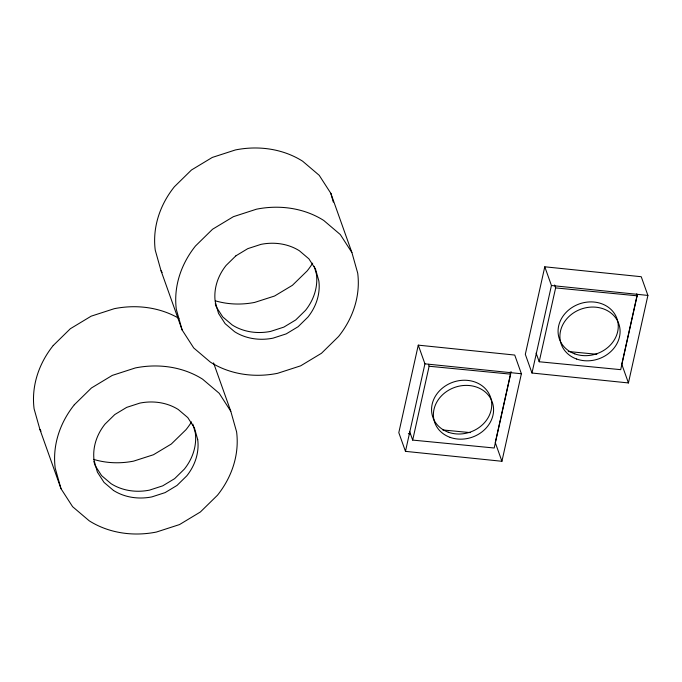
<?xml version="1.0" encoding="UTF-8"?>
<svg xmlns="http://www.w3.org/2000/svg" width="682" height="682" viewBox="0 0 682 682"><rect width="100%" height="100%" fill="white"/><g stroke="black" fill="none" stroke-linecap="round" stroke-linejoin="round"><path stroke-width="1.02" d="M418.271 345.143L398.808 432.661L405.466 451.356L501.926 461.279L521.389 373.762L514.731 355.058L418.271 345.143L424.929 363.838L405.466 451.356M509.931 372.21L510.622 374.145L494.194 448.006L412.687 440.095L429.114 366.243L428.424 364.307M511.065 371.537L495.268 442.584L501.926 461.279M544.782 266.798L525.319 354.325L531.977 373.02L628.437 382.943L647.9 295.417L641.242 276.722L544.782 266.798L551.44 285.502L531.977 373.02M636.442 293.874L637.133 295.809L620.705 369.661L539.198 361.758L555.625 287.906L554.594 284.999M637.346 294.232L621.779 364.248L628.437 382.943M53.23 345.518L70.348 328.724L91.175 316.167L114.286 308.682A89.956 77.748 -19.6 0 1 178.931 318.375M74.329 404.758L91.439 387.973L112.266 375.407L135.386 367.93A89.956 77.748 -19.6 0 1 202.597 379.175L219.195 393.284L230.789 411.272L236.603 431.894A98.191 84.866 -19.6 0 1 217.473 495.226L200.355 512.003L179.528 524.569L156.408 532.045A89.956 77.748 -19.6 0 1 89.206 520.801L72.607 506.692L61.005 488.704L39.914 429.464L34.1 408.842A98.191 84.866 -19.6 0 1 53.222 345.51M555.625 287.906L637.133 295.809M568.251 351.511L596.827 354.282M429.114 366.243L510.622 374.145M442.797 429.95L470.316 432.618M551.44 285.502L647.9 295.417M424.929 363.838L521.389 373.762M408.348 433.641L410.47 433.863M113.493 490.46L104.014 482.387L97.39 472.114L94.065 460.333A56.112 48.499 -19.6 0 1 104.994 424.144L114.781 414.554L126.681 407.376L139.887 403.096A51.406 44.432 -19.6 0 1 178.292 409.524L187.78 417.589L194.404 427.861L197.729 439.651M330.813 193.296L319.21 175.308L302.62 161.191A89.956 77.748 -19.6 0 0 235.409 149.946L212.29 157.431L191.463 169.997L174.353 186.783A98.191 84.866 -19.6 0 0 155.232 250.106L161.029 270.728L182.128 329.977L193.722 347.956L210.32 362.074A89.956 77.748 -19.6 0 0 277.531 373.327L300.651 365.833L321.478 353.276L338.587 336.482A98.191 84.866 -19.6 0 0 357.709 273.167L351.903 252.536L330.813 193.296L333.302 202.128M351.903 252.536L340.309 234.557L323.72 220.439A89.956 77.748 -19.6 0 0 256.5 209.186L233.389 216.68L212.562 229.237L195.444 246.032A98.191 84.866 -19.6 0 0 176.323 309.355L182.128 329.977M216.654 307.488L222.733 316.908L232.212 324.973A51.406 44.432 -19.6 0 0 270.618 331.401L283.831 327.121L295.732 319.943L305.51 310.353A56.112 48.499 -19.6 0 0 316.439 274.164M161.029 270.728L162.137 272.442M94.986 465.363L101.609 475.635L111.089 483.7A51.406 44.432 -19.6 0 0 149.503 490.128L162.708 485.848L174.609 478.67L184.387 469.08A56.112 48.499 -19.6 0 0 195.316 432.9L192.835 424.059M39.914 429.464L41.014 431.177M536.103 353.054L539.198 361.758M409.592 431.399L412.687 440.095M213.56 362.884L230.789 411.272M314.232 266.304L316.439 274.164M215.273 303.686L216.1 306.627M93.877 461.433L94.704 464.374M61.005 488.704L55.199 468.082A98.191 84.866 -19.6 0 1 74.321 404.758M113.502 490.452A51.406 44.432 -19.6 0 0 151.907 496.888L165.112 492.609L177.013 485.431L186.8 475.831A56.112 48.499 -19.6 0 0 197.72 439.651M93.528 459.353A77.109 66.648 -19.6 0 0 133.595 461.134L153.424 454.758L171.301 444.033L186.007 429.686A84.159 72.744 -19.6 0 0 191.582 421.877M215.631 300.907A77.109 66.648 -19.6 0 0 254.718 302.399L274.539 296.031L292.416 285.306L307.13 270.95A84.159 72.744 -19.6 0 0 312.697 263.15M235.904 255.818L226.117 265.409A56.112 48.499 -19.6 0 0 215.197 301.597L218.513 313.379L225.137 323.66L234.617 331.725A51.406 44.432 -19.6 0 0 273.03 338.153L286.235 333.873L298.136 326.695L307.914 317.104A56.112 48.499 -19.6 0 0 318.844 280.916L315.527 269.134L308.903 258.853L299.415 250.788A51.406 44.432 -19.6 0 0 261.01 244.361L247.796 248.64L235.904 255.818M574.781 353.873A30.537 26.393 -19.6 0 0 618.207 324.623A30.537 26.393 -19.6 0 0 571.507 307.855A30.537 26.393 -19.6 0 0 574.781 353.873M576.622 359.03A30.537 26.393 -19.6 0 0 620.04 329.781A30.537 26.393 -19.6 0 0 573.34 313.012A30.537 26.393 -19.6 0 0 576.622 359.03M448.27 432.209A30.537 26.393 -19.6 0 0 491.696 402.968A30.537 26.393 -19.6 0 0 444.996 386.191A30.537 26.393 -19.6 0 0 448.27 432.209M450.111 437.367A30.537 26.393 -19.6 0 0 493.529 408.126A30.537 26.393 -19.6 0 0 446.829 391.349A30.537 26.393 -19.6 0 0 450.111 437.367"/></g></svg>
